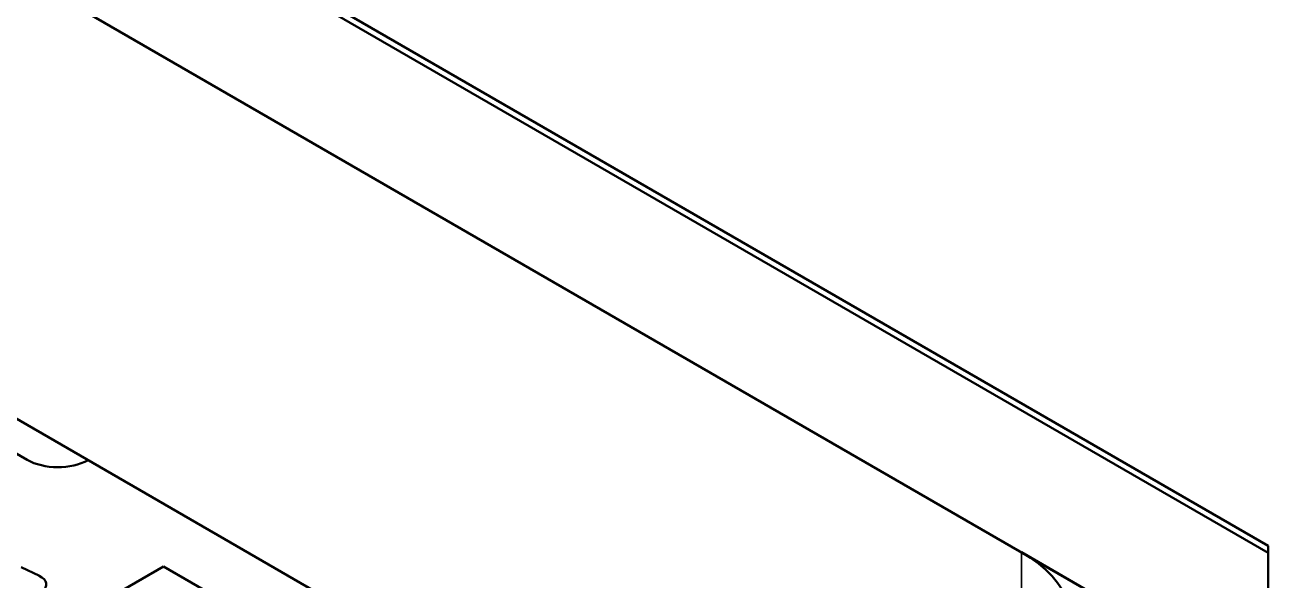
# Model space of a CAD drawing. Header units: inches. Extents: x 9.1 to 24.9, y 4.9 to 17.
# Drawn here: x 19.672 to 21.362, y 13.537 to 14.292 of the extents above; entities that cross this region are included whole.
import ezdxf

# ---------------------------------------------------------------- set-up
doc = ezdxf.new("R2010")
doc.units = ezdxf.units.IN
doc.header["$MEASUREMENT"] = 0
doc.layers.add('Visible (ANSI)', color=7, linetype='Continuous', lineweight=50)
doc.layers.add('Visible Narrow (ANSI)', color=7, linetype='Continuous', lineweight=35)

msp = doc.modelspace()

# ---------------------------------------------------------------- linework, layer by layer
at = {"layer": 'Visible (ANSI)'}
for p, q in [((18.7734, 15.0786), (21.3624, 13.5838)), ((21.3624, 13.5742), (18.7734, 15.0689)), ((21.3624, 13.3813), (18.7734, 14.8761)), ((18.7502, 14.2346), (19.6753, 13.7005)), ((19.5668, 13.8105), (20.569, 13.2318)), ((21.0271, 13.5749), (21.3624, 13.3813)), ((21.3624, 13.5838), (21.3624, 11.4699)), ((19.6673, 13.5544), (19.6918, 13.5428)), ((19.8607, 13.5554), (19.7939, 13.5168)), ((19.8607, 13.5554), (19.9359, 13.512))]:
    msp.add_line(p, q, dxfattribs=at)
for centre, major_axis, start_param, end_param in [((19.7171, 13.7246), (0.0591, 0), 3.926993, 5.477821), ((20.86, 13.4785), (0.2362, 0), 5.890486, 7.068583), ((19.6754, 13.5312), (0.0258, 0), 5.595951, 7.166768)]:
    msp.add_ellipse(centre, major_axis=major_axis, ratio=0.57735, start_param=start_param, end_param=end_param, dxfattribs=at)
at = {"layer": 'Visible Narrow (ANSI)'}
msp.add_line((21.0271, 13.5749), (21.0271, 13.4117), dxfattribs=at)

doc.saveas('drawing.dxf')
